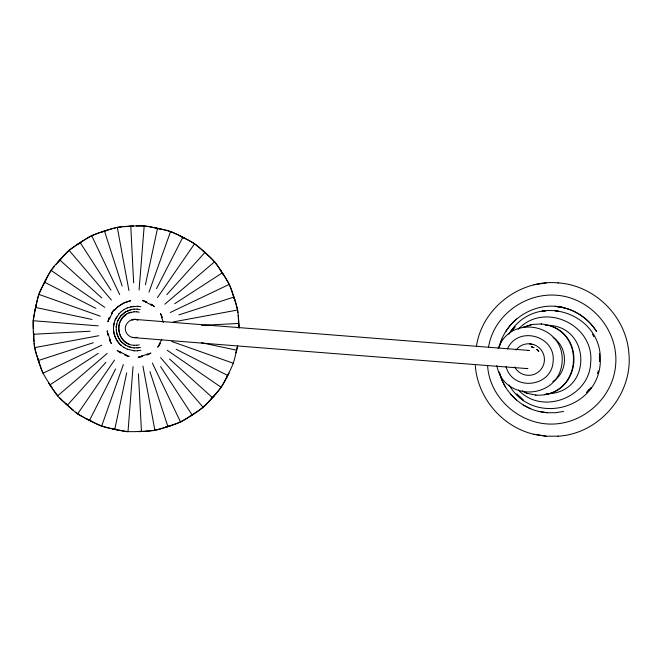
<?xml version="1.0" encoding="UTF-8"?>
<svg xmlns="http://www.w3.org/2000/svg" width="662" height="662" viewBox="0 0 662 662"><rect width="100%" height="100%" fill="white"/><g stroke="black" fill="none" stroke-linecap="round" stroke-linejoin="round"><path stroke-width="0.99" d="M176.158 349.263L227.695 375.47L228.969 373.087L226.512 377.903A116.868 109.834 51.2 0 1 221.199 387.311A116.868 109.329 18.4 0 1 214.347 395.611L210.731 399.625A116.868 109.892 66.6 0 1 203.16 407.345A116.868 109.222 33.2 0 1 194.405 413.576L189.87 416.522A116.868 109.925 82 0 1 180.552 422.033A116.868 109.131 47.9 0 1 170.482 425.765L165.343 427.437A116.868 109.925 -82.5 0 1 154.916 430.358A116.868 109.056 62.5 0 1 144.225 431.351L138.821 431.632L141.61 431.285M138.821 431.632L141.469 431.293M133.045 366.607L127.998 431.773A116.868 109.015 77.1 0 1 117.414 429.952L112.126 428.827A116.868 109.834 -51.7 0 1 101.634 426.171A116.868 108.998 -88.3 0 1 91.877 421.653L87.061 419.203A116.868 109.751 -36.3 0 1 77.611 413.932A116.868 109.023 -73.7 0 1 69.361 407.039L65.348 403.415A116.868 109.644 -21.1 0 1 57.577 395.893A116.868 109.073 -59.1 0 1 51.396 387.088L48.45 382.553C48.384 384.299 51.139 384.622 50.006 384.804L98.299 353.343M139.07 290.022L144.2 225.874A116.868 109.917 76.3 0 1 154.875 227.695L160.163 228.82A116.868 109.098 -53.8 0 1 170.573 231.477A116.868 109.933 -88.2 0 1 180.403 235.986L185.228 238.444A116.868 109.18 -39.1 0 1 194.587 243.715A116.868 109.909 -72.7 0 1 202.928 250.608L206.941 254.225A116.868 109.288 -24.3 0 1 214.62 261.755A116.868 109.859 -57.3 0 1 220.893 270.559L223.83 275.094A116.868 109.404 -9.5 0 1 229.3 284.362A116.868 109.784 -42 0 1 233.082 294.482L234.753 299.621A116.868 109.528 5.5 0 1 237.633 310.006A116.868 109.685 -26.7 0 1 238.668 320.739L238.949 326.143A116.868 109.644 20.6 0 1 239.04 327.938M157.465 228.647L154.875 227.695M113.591 326.771L114.137 323.304M116.313 326.995L116.785 323.975M476.4 346.565C481.82 308.26 519.96 279.19 558.289 282.897M533.754 344.612L529.633 343.785L533.754 344.612A15.789 15.789 0 0 1 540.647 369.801A15.789 15.789 0 0 1 514.688 366.938M101.807 345.142L42.898 373.277A116.868 109.147 -44.5 0 1 39.207 363.165L37.535 358.026A116.868 109.412 9 0 1 34.573 347.641A116.868 109.247 -29.8 0 1 33.621 336.9L33.34 331.505A116.868 109.288 23.8 0 1 33.158 320.722A116.868 109.362 -14.9 0 1 35.02 310.089L36.145 304.801A116.868 109.189 38.6 0 1 38.76 294.35A116.868 109.478 0 0 1 43.32 284.552L45.769 279.736A116.868 109.098 53.3 0 1 50.999 270.328A116.868 109.602 15.1 0 1 57.933 262.036L61.549 258.023A116.868 109.04 67.9 0 1 69.038 250.294A116.868 109.71 30.2 0 1 77.884 244.071L82.419 241.125A116.868 109.007 82.5 0 1 91.646 235.614A116.868 109.809 45.5 0 1 101.807 231.882L106.946 230.21A116.868 109.007 -83 0 1 117.282 227.281A116.868 109.875 60.9 0 1 128.064 226.296L133.459 226.015A116.868 109.04 -68.4 0 1 144.2 225.874M89.809 419.973L89.577 420.403L87.061 419.203M89.651 420.279L89.66 420.238A116.835 108.965 -88.3 0 0 101.708 425.997A116.835 109.801 -51.7 0 0 103.421 426.51M236.599 350.248L236.135 352.846L237.261 347.558A116.868 109.569 -11.5 0 0 237.633 345.796M126.69 372.855L114.791 429.324L117.414 429.952M488.465 347.699C493.099 315.973 524.867 292.728 556.411 295.219C590.86 297.71 618.606 330.197 615.677 364.613C613.186 399.054 580.698 426.8 546.291 423.879C516.161 421.413 489.168 395.926 487.596 365.366M145.408 284.792L157.515 228.324L157.498 228.804M114.84 428.844L114.725 429.307L112.126 428.827L114.874 429.299M35.02 310.089L36.145 304.801L35.657 307.458L92.018 319.465M202.928 250.608L206.941 254.225M108.783 318.935L107.906 321.806L109.296 317.52M119.987 322.096C116.396 330.321 120.716 340.764 129.073 344.041M501.829 339.126L499.247 347.095C505.445 319.241 535.997 300.482 563.619 307.665L555.302 306.357L563.619 307.665M597.438 373.625L598.324 370.902M101.634 426.171L123.364 364.555M149.008 292.132L170.573 231.477M185.228 238.444C181.967 237.236 183.341 237.923 180.403 235.986M182.745 237.443L156.48 288.715M67.565 405.119L67.491 405.003A116.835 109.611 -21.1 0 1 59.588 397.713M65.348 403.415L67.383 405.103M226.512 377.903L227.521 375.453A116.835 109.801 51.2 0 1 224.261 381.833M111.903 313.846L112.565 312.514L109.213 319.084L109.9 317.768M159.807 343.197L159.145 344.53L161.809 339.275M115.61 368.933L89.511 420.37L89.684 419.915M115.089 319.978L118.87 314.011M116.81 316.85C110.182 326.854 113.74 341.666 124.183 347.567M117.728 321.07L118.655 319.25M120.385 321.31L122.735 317.611L126.732 314.202M498.188 348.543C510.741 312.919 565.116 324.479 562.096 362.131C559.191 399.798 503.674 402.711 496.848 365.548M508.929 334.211C534.855 289.882 604.307 312.373 600.252 363.421C596.884 410.233 532.629 425.914 509.103 384.978M507.398 349.048C517.75 325.15 555.906 335.659 553.118 361.444C551.835 387.353 512.512 391.755 506.025 366.533M43.32 284.552L45.769 279.736L44.925 282.326M222.06 273.042L220.893 270.559M225.179 277.486A116.835 109.371 -9.5 0 0 222.225 273.017L222.275 272.802M222.192 272.967L223.83 275.094M77.611 413.932L114.551 360.062M157.482 297.586L194.587 243.715M111.348 313.498L113.996 309.849L112.184 312.249M119.119 318.348L120.914 315.873L125.548 311.918L131.175 309.584L125.325 311.918L120.691 315.873L117.513 321.07L116.09 326.995L116.57 333.069L118.895 338.696L120.691 341.17L125.325 345.125L131.175 347.459L128.047 346.516M160.378 343.545L157.721 347.194L159.534 344.794M505.636 331.67L510.551 324.893L516.517 318.976M512.355 330.272L514.035 327.955L510.493 331.695M586.664 392.483L589.13 389.595M204.848 252.421L204.748 252.553A116.835 109.875 -72.7 0 0 194.504 243.864A116.835 109.147 -39.1 0 0 190.697 241.572M61.549 258.023L57.933 262.036M210.731 399.625L212.386 397.457M105.928 362.28L67.408 405.177L69.361 407.039M518.205 329.287C544.313 301.119 594.79 324.91 590.653 362.9C589.354 397.44 542.021 415.637 518.512 390.042M166.857 294.607L204.897 252.47M214.347 395.611C214.124 397.365 211.55 397.183 212.452 397.622L169.497 358.945M588.013 391.134L591.53 387.394L586.731 392.318M511.18 330.992L515.309 326.771M118.738 314.011L121.345 311.537M233.711 297.13L234.753 299.621L233.885 297.139M57.577 395.893L107.194 353.442M164.838 304.206L214.62 261.755M89.56 420.395L91.877 421.653M39.207 363.165L37.535 358.026L38.462 360.492M93.243 342.734L38.603 360.451A116.835 109.379 9 0 1 36.873 355.362M121.22 311.537L124.183 309.477M80.325 242.788L80.367 242.764A116.835 108.973 82.5 0 1 84.066 240.273M80.284 242.648L82.419 241.125M191.806 414.627L192.046 415.033L189.87 416.522L192.088 414.809A116.835 109.189 33.2 0 0 203.06 407.213A116.835 109.859 66.6 0 0 212.345 397.506L212.51 397.564M174.669 303.742L222.316 272.86M552.811 381.519C568.36 372.168 568.203 347.277 553.101 337.496M194.405 413.576L192.154 414.925M77.884 244.071L80.392 242.929M49.989 384.779L50.163 384.763A116.835 109.04 -59.1 0 0 52.555 388.536M148.222 354.451L150.886 353.036L146.865 355.089M238.659 323.453L238.668 320.739M124.059 309.477L127.303 307.888M170.225 312.505L229.3 284.362M33.596 334.194L33.621 336.9M33.34 331.505L33.588 334.128M233.082 294.482L233.694 297.056A116.835 109.751 -42 0 0 231.468 290.254M106.946 230.21L101.807 231.882M167.825 426.527L165.343 427.437L167.891 426.51M142.413 355.842L141.006 356.313L148.023 354.029L146.608 354.476M127.178 307.888L134.105 306.258M128.883 313.002L134.187 311.777M527.904 350.455L529.327 350.455L135.156 319.432L137.439 319.655C130.331 317.346 122.834 325.075 126.02 332.01C127.303 335.121 130.373 337.355 133.724 337.612C255.921 347.542 378.151 356.992 500.373 366.558L527.895 368.635L526.497 368.411M131.829 320.102L134.601 319.432M178.856 314.913L233.868 297.072M523.03 327.351L531.884 324.471L541.632 323.958M523.46 327.326L532.322 324.446M544.884 394.626C579.904 389.041 584 336.908 550.296 325.919M557.975 436.192C599.143 433.966 632.913 394.527 628.9 353.516C626.475 316.742 594.782 285.123 557.975 282.897M170.482 425.765C169.505 427.031 167.172 425.649 167.9 426.543L149.96 371.639M36.162 307.491L35.682 307.54M236.508 350.09L236.632 350.256M34.573 347.641L98.754 335.733M173.279 321.914L237.633 310.006M130.96 309.584L134.196 309.104M135.156 337.612L137.439 337.388L133.724 337.612M136.629 345.266L139.235 344.852M546.224 282.897L533.994 284.784M137.034 347.939L140.27 347.459L133.981 347.939M137.481 350.794L140.94 350.239M142.57 356.479L138.118 357.19L141.097 356.768M133.459 226.015C131.945 225.428 130.373 227.165 130.778 226.255L133.641 282.839M141.577 431.425L144.225 431.351M238.659 323.519L238.949 326.143M90.073 331.232L33.563 334.269M201.629 325.39L238.75 323.445M33.555 334.128L33.754 334.26A116.835 109.213 -29.8 0 0 34.085 341.402M535.583 395.106C582.866 398.061 588.402 328.352 541.185 323.983M545.149 311.107L542.054 311.198L545 311.165M128.064 226.296L130.704 226.222M137.605 306.258L130.637 306.804M140.94 306.804L137.481 306.258M133.981 309.104L137.257 309.104M140.054 309.584L137.034 309.104M133.997 311.777L136.819 311.777M131.39 312.191C113.053 315.658 115.593 344.952 134.187 345.266M139.235 312.191L136.629 311.777M132.309 319.655L133.186 319.655M545.248 325.323C591.596 323.569 593.442 394.064 546.15 393.766M132.309 337.388L134.601 337.612M133.997 345.266L136.819 345.266M133.972 350.794L137.605 350.794M505.677 387.419L501.879 379.963L499.289 372.003C503.774 391.168 519.587 406.873 538.711 411.425L546.977 412.732L555.352 412.732L563.569 411.425M475.299 365.581C477.625 398.011 502.326 426.932 533.994 434.305L546.224 436.192M558.289 436.192L545.91 436.192L533.994 434.305M44.685 282.128L44.793 282.244A116.835 109.445 0 0 0 38.95 294.408A116.835 109.156 38.6 0 0 38.206 296.973M44.718 282.302L95.94 308.384M33.158 320.722L98.233 325.853M538.661 411.425L546.936 412.732M130.96 347.459L134.196 347.939M134.105 350.794L127.178 349.155M160.163 228.82L157.506 228.498A116.835 109.065 -53.8 0 1 161.933 229.375M536.03 395.131L526.48 393.17L522.326 391.06M201.289 342.684L236.648 350.181M558.629 311.397L554.872 310.528L558.596 311.446M145.45 301.442L142.57 300.565L146.865 301.955M126.268 355.602L129.148 356.479L124.861 355.089M101.832 298.008L59.886 260.042M136.571 319.655L137.928 320.102M59.919 260.166L59.961 260.183A116.835 109.007 67.9 0 1 69.171 250.435A116.835 109.677 30.2 0 1 74.955 246.214M171.739 341.476L233.438 363.297M38.76 294.35L100.293 316.171M212.428 397.415L212.461 397.423A116.835 109.296 18.4 0 0 221.067 387.212A116.835 109.801 51.2 0 0 223.822 382.611M150.531 304.57L151.863 305.232L145.284 301.88L146.608 302.567M121.179 352.474L119.847 351.812L126.417 355.163L125.101 354.476M522.765 391.085L526.911 393.195M523.286 405.036L530.75 408.835M124.059 347.567L127.303 349.155M227.612 375.337L227.587 375.329A116.835 109.42 3.5 0 0 233.289 363.231A116.835 109.718 35.8 0 0 236.475 350.215M167.254 350.289L221.199 387.311M50.999 270.328L104.778 307.358M150.886 304.007L154.536 306.655L152.128 304.851M125.548 345.125C120.319 341.906 116.81 336.172 116.313 330.048M120.84 353.036L117.191 350.388L119.59 352.192M192.046 414.875L192.021 414.851A116.835 109.892 82 0 1 180.494 421.868A116.835 109.098 47.9 0 1 167.933 426.353L167.875 426.402M519.438 396.538L523.162 400.071L516.848 393.89M510.601 394.196L516.517 400.113M121.345 345.506C116.917 341.666 114.087 336.122 113.591 330.272M160.626 357.645L203.16 407.345M69.038 250.294L111.398 300.002M160.568 366.574L192.112 414.991M80.201 242.656L110.976 290.204M50.031 384.837L51.396 387.088M130.728 226.363L130.745 226.396A116.835 109.842 60.9 0 0 123.562 226.752M130.795 226.354L130.819 226.396A116.835 109.007 -68.4 0 1 132.648 226.247M109.933 340.889L111.348 343.545L109.296 339.523M161.785 316.155L160.378 313.498L162.422 317.52M592.498 334.128L593.797 336.677M152.334 363.033L180.552 422.033M91.646 235.614L119.698 294.615M141.461 431.392L138.408 373.773M108.535 335.08L108.072 333.673L110.347 340.69L109.9 339.275M163.357 322.493L161.363 316.353L161.809 317.768M122.139 286.009L104.546 231.253A116.835 108.973 -83 0 1 109.611 229.54M157.432 228.448L157.44 228.481A116.835 109.884 76.3 0 0 153.046 227.488M142.926 366.094L154.916 430.358M117.282 227.281L128.925 290.552M107.906 335.237L107.194 330.777L107.616 333.756M114.799 429.29L114.774 429.133A116.835 109.801 -51.7 0 1 112.126 428.637M599.449 353.673L599.515 361.452L599.441 357.463M182.679 237.368L182.679 237.41A116.835 109.9 -88.2 0 0 177.896 234.911M167.8 426.394A116.835 109.892 -82.5 0 1 163.547 427.842M162.686 428.107A116.835 109.892 -82.5 0 1 154.9 430.184A116.835 109.023 62.5 0 1 152.26 430.532M88.733 419.799A116.835 109.718 -36.3 0 1 85.514 418.21M84.719 417.796A116.835 109.718 -36.3 0 1 83.139 416.944M82.353 416.514A116.835 109.718 -36.3 0 1 77.735 413.775A116.835 108.99 -73.7 0 1 75.625 412.153M50.113 384.63A116.835 109.495 -6 0 1 43.08 373.202A116.835 109.114 -44.5 0 1 40.233 365.705M57.735 395.768A116.835 109.04 -59.1 0 1 53.043 389.281M36.609 354.509A116.835 109.379 9 0 1 34.763 347.608A116.835 109.213 -29.8 0 1 34.242 343.181M39.952 364.861A116.835 109.114 -44.5 0 1 38.892 361.444M33.745 334.12A116.835 109.255 23.8 0 1 33.596 332.332M33.39 328.766A116.835 109.255 23.8 0 1 33.357 320.731A116.835 109.329 -14.9 0 1 34.143 315.443M36.708 303.039A116.835 109.156 38.6 0 0 35.864 307.425L35.814 307.491A116.835 109.329 -14.9 0 0 34.3 314.558M36.907 302.17A116.835 109.156 38.6 0 1 37.304 300.424M37.519 299.563A116.835 109.156 38.6 0 1 37.966 297.834M44.817 282.194A116.835 109.065 53.3 0 1 48.45 275.036M48.889 274.258A116.835 109.065 53.3 0 1 51.164 270.435A116.835 109.569 15.1 0 1 54.499 266.232M56.253 264.196A116.835 109.569 15.1 0 1 59.903 260.24M84.819 239.793A116.835 108.973 82.5 0 1 91.745 235.78A116.835 109.776 45.5 0 1 99.267 232.9M75.7 245.718A116.835 109.677 30.2 0 1 80.251 242.838M110.463 229.275A116.835 108.973 -83 0 1 113.889 228.316M114.741 228.092A116.835 108.973 -83 0 1 116.471 227.662M100.119 232.61A116.835 109.776 45.5 0 1 103.545 231.543M136.207 226.048A116.835 109.007 -68.4 0 1 144.208 226.056M118.217 227.339A116.835 109.842 60.9 0 1 121.775 226.917M162.802 229.565A116.835 109.065 -53.8 0 1 164.54 229.979M165.401 230.194A116.835 109.065 -53.8 0 1 167.122 230.649M167.974 230.889A116.835 109.065 -53.8 0 1 170.531 231.65A116.835 109.9 -88.2 0 1 177.085 234.522M145.094 226.164A116.835 109.884 76.3 0 1 148.636 226.677M149.521 226.826A116.835 109.884 76.3 0 1 152.169 227.306M182.795 237.468A116.835 109.147 -39.1 0 1 189.928 241.133M204.856 252.644A116.835 109.255 -24.3 0 1 214.505 261.871A116.835 109.826 -57.3 0 1 217.202 265.437M225.643 278.247A116.835 109.371 -9.5 0 1 229.16 284.445A116.835 109.751 -42 0 1 229.855 286.092M217.724 266.157A116.835 109.826 -57.3 0 1 222.151 272.901M234.034 298.041A116.835 109.495 5.5 0 1 235.167 301.425M235.432 302.277A116.835 109.495 5.5 0 1 237.476 310.039A116.835 109.652 -26.7 0 1 237.832 312.687M230.186 286.911A116.835 109.751 -42 0 1 231.162 289.41M238.668 324.421A116.835 109.611 20.6 0 1 238.883 327.988M237.12 347.467A116.835 109.536 -11.5 0 1 236.715 349.213M140.576 431.334A116.835 109.867 -67.1 0 1 128.031 431.591A116.835 108.982 77.1 0 1 125.391 431.243M124.514 431.111A116.835 108.982 77.1 0 1 118.39 429.977M117.522 429.787A116.835 108.982 77.1 0 1 115.784 429.381M111.249 428.463A116.835 109.801 -51.7 0 1 109.495 428.074M108.626 427.875A116.835 109.801 -51.7 0 1 104.282 426.758M151.383 430.631A116.835 109.023 62.5 0 1 145.177 431.127M238.121 315.352A116.835 109.652 -26.7 0 1 238.502 320.698M73.556 410.465A116.835 108.99 -73.7 0 1 70.197 407.544M516.021 350.066A15.789 15.789 0 0 1 529.881 343.81M117.505 307.036L114.493 310.279C118.523 305.24 124.522 302.203 130.704 300.73L123.686 303.014L117.505 307.036M567.607 308.806L561.525 307.218C575.965 310.122 588.965 319.101 596.652 331.67C589.958 320.996 579.564 312.77 567.607 308.806M532.645 347.145L531.156 346.756L534.077 347.699L532.645 347.145M537.834 350.322L536.683 349.304L538.851 351.472L537.834 350.322"/></g></svg>
